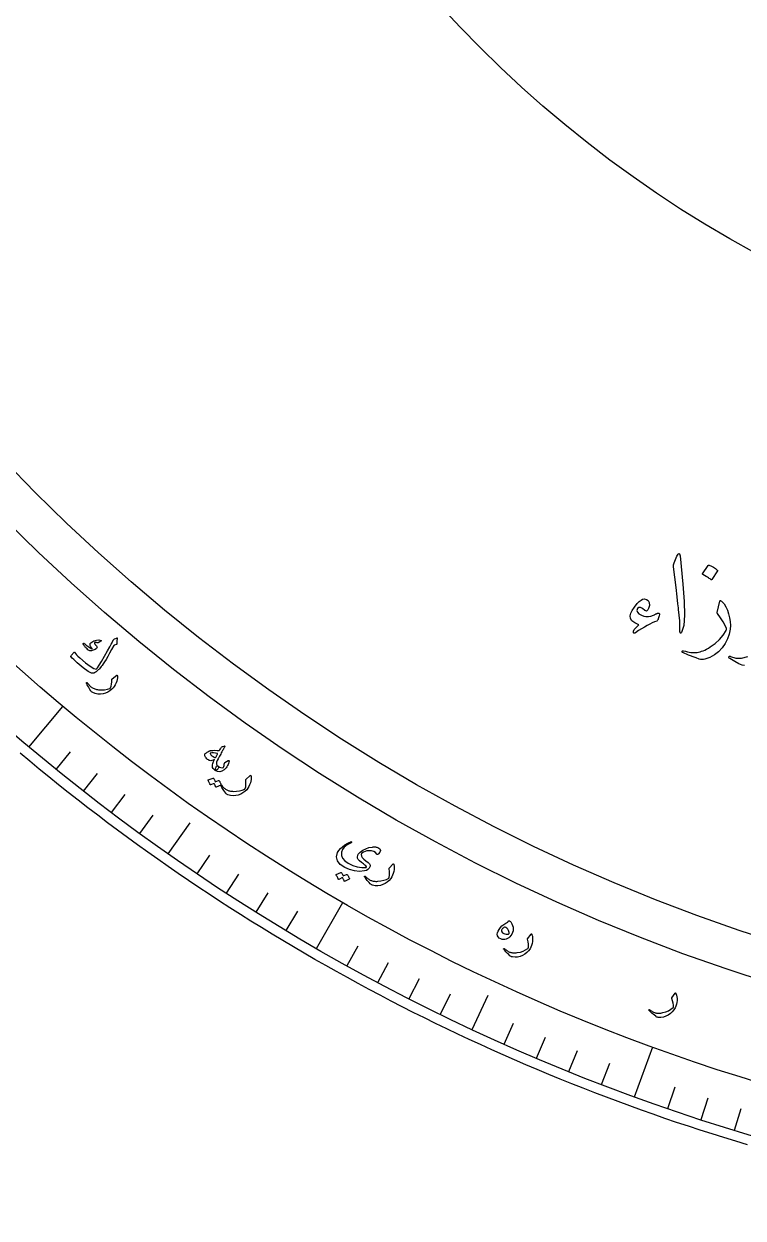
# Model space of a CAD drawing. Header units: millimetres. Extents: x -91 to 91, y -91 to 118.
# Drawn here: x -58.4 to -26.1, y -90.5 to -36.8 of the extents above; entities that cross this region are included whole.
import ezdxf

# ---------------------------------------------------------------- set-up
doc = ezdxf.new("R2010")
doc.units = ezdxf.units.MM
for name, color, linetype in [('CUT_OUTER', 1, 'Continuous'), ('ENGRAVE', 7, 'Continuous'), ('ENGRAVE_FINE', 8, 'Continuous'), ('TEXT', 5, 'Continuous')]:
    doc.layers.add(name, color=color, linetype=linetype)

msp = doc.modelspace()

# ---------------------------------------------------------------- linework, layer by layer
at = {"layer": 'CUT_OUTER'}
msp.add_lwpolyline([(-25.8811, -87.242), (-26.4159, -87.0816), (-26.9497, -86.9178), (-27.4825, -86.7508), (-28.0143, -86.5806), (-28.545, -86.4071), (-29.0747, -86.2303), (-29.6032, -86.0503), (-30.1307, -85.867), (-30.657, -85.6805), (-31.1821, -85.4908), (-31.7061, -85.2979), (-32.2289, -85.1017), (-32.7504, -84.9023), (-33.2708, -84.6998), (-33.7899, -84.4941), (-34.3077, -84.2851), (-34.8242, -84.073), (-35.3394, -83.8578), (-35.8533, -83.6394), (-36.3658, -83.4178), (-36.877, -83.1931), (-37.3867, -82.9652), (-37.8951, -82.7343), (-38.402, -82.5002), (-38.9075, -82.263), (-39.4115, -82.0227), (-39.9141, -81.7794), (-40.4151, -81.5329), (-40.9146, -81.2834), (-41.4126, -81.0308), (-41.909, -80.7752), (-42.4039, -80.5165), (-42.8971, -80.2548), (-43.3887, -79.9901), (-43.8787, -79.7224), (-44.3671, -79.4516), (-44.8537, -79.1779), (-45.3387, -78.9012), (-45.822, -78.6215), (-46.3035, -78.3389), (-46.7833, -78.0533), (-47.2614, -77.7648), (-47.7377, -77.4733), (-48.2121, -77.179), (-48.6848, -76.8817), (-49.1556, -76.5815), (-49.6246, -76.2784), (-50.0917, -75.9725), (-50.5569, -75.6637), (-51.0202, -75.3521), (-51.4816, -75.0376), (-51.941, -74.7203), (-52.3985, -74.4002), (-52.8541, -74.0773), (-53.3076, -73.7516), (-53.7591, -73.4231), (-54.2086, -73.0919), (-54.6561, -72.7579), (-55.1015, -72.4212), (-55.5448, -72.0817), (-55.9861, -71.7395), (-56.4252, -71.3947), (-56.8622, -71.0471), (-57.2971, -70.6969), (-57.7298, -70.344), (-58.1603, -69.9884), (-58.5887, -69.6302)], dxfattribs=at)
at = {"layer": 'ENGRAVE'}
for points in [[(-58.1954, -69.3545), (-56.664, -67.5295)], [(-51.9293, -74.1627), (-50.9532, -72.7687)], [(-45.2679, -78.4064), (-44.0768, -76.3432)], [(-38.2621, -82.0534), (-37.543, -80.5111)], [(-30.9651, -85.0759), (-30.1503, -82.8372)]]:
    msp.add_lwpolyline(points, dxfattribs=at)
for radius in [90.5359, 88.1535, 83.7291, 81.9, 53.6109]:
    msp.add_circle((0, 0), radius, dxfattribs=at)
at = {"layer": 'ENGRAVE_FINE'}
for points in [[(-56.9761, -70.3596), (-56.3335, -69.5661)], [(-55.7395, -71.3433), (-55.1109, -70.5387)], [(-54.4859, -72.3052), (-53.8714, -71.4898)], [(-53.2157, -73.2451), (-52.6155, -72.4191)], [(-50.627, -75.0577), (-50.0561, -74.2112)], [(-49.3094, -75.9298), (-48.7533, -75.0735)], [(-47.9767, -76.7788), (-47.4357, -75.9129)], [(-46.6294, -77.6044), (-46.1036, -76.7292)], [(-43.8927, -79.1845), (-43.3977, -78.2915)], [(-42.504, -79.9385), (-42.0247, -79.0369)], [(-41.1024, -80.6681), (-40.6389, -79.7583)], [(-39.6883, -81.3731), (-39.2407, -80.4554)], [(-36.8243, -82.7087), (-36.409, -81.7759)], [(-35.3752, -83.3387), (-34.9763, -82.3989)], [(-33.9153, -83.9434), (-33.5329, -82.9968)], [(-32.4452, -84.5225), (-32.0793, -83.5693)], [(-29.4756, -85.6034), (-29.1432, -84.638)], [(-27.9771, -86.1048), (-27.6616, -85.1337)], [(-26.4701, -86.5799), (-26.1716, -85.6035)]]:
    msp.add_lwpolyline(points, dxfattribs=at)
at = {"layer": 'TEXT'}
for points in [[(-29.0602, -60.7754), (-29.0108, -60.6798), (-28.9711, -60.6462), (-28.9411, -60.6746), (-28.9207, -60.765), (-28.8019, -62.0308), (-28.7312, -62.8077), (-28.7154, -63.4283), (-28.7544, -63.8927), (-28.8484, -64.2007), (-28.8655, -64.2259), (-28.8807, -64.2395), (-28.8939, -64.2414), (-28.9052, -64.2317), (-28.9143, -64.2165), (-28.9207, -64.1968), (-28.9246, -64.1726), (-28.9259, -64.1439), (-28.9259, -63.9201), (-28.9362, -63.6828), (-28.9569, -63.4319), (-28.9879, -63.1674), (-28.9947, -63.0983), (-29.015, -62.9117), (-29.0489, -62.6075), (-29.0964, -62.1858), (-29.21, -61.2507), (-29.2126, -61.2009), (-29.21, -61.1551), (-29.2023, -61.1131), (-29.1894, -61.075)], [(-27.6549, -61.1887), (-27.6485, -61.1822), (-27.6394, -61.1783), (-27.6278, -61.177), (-27.6136, -61.1783), (-27.5132, -61.219), (-27.4186, -61.2687), (-27.3298, -61.3275), (-27.2468, -61.3953), (-27.2387, -61.4057), (-27.2352, -61.416), (-27.2361, -61.4263), (-27.2416, -61.4367), (-27.4844, -61.8293), (-27.4935, -61.8387), (-27.5051, -61.8409), (-27.5193, -61.8361), (-27.5361, -61.8241), (-27.5506, -61.8138), (-27.5736, -61.7983), (-27.6049, -61.7776), (-27.6446, -61.7518), (-27.6934, -61.7208), (-27.7518, -61.6846), (-27.8199, -61.6433), (-27.8978, -61.5968), (-27.9081, -61.5891), (-27.9133, -61.5813), (-27.9133, -61.5736), (-27.9081, -61.5658)], [(-29.8972, -63.5911), (-29.9111, -63.6266), (-29.9269, -63.6556), (-29.9446, -63.6783), (-29.9643, -63.6944), (-30.063, -63.7319), (-30.1678, -63.7771), (-30.2787, -63.83), (-30.3957, -63.8907), (-30.5189, -63.9595), (-30.6483, -64.0367), (-30.7837, -64.1222), (-30.9253, -64.2162), (-30.9498, -64.2278), (-30.9718, -64.2317), (-30.9912, -64.2278), (-31.008, -64.2162), (-31.0125, -64.2114), (-31.0157, -64.2072), (-31.0177, -64.2036), (-31.0183, -64.2007), (-31.0206, -64.1445), (-30.9808, -64.069), (-30.8991, -63.974), (-30.7755, -63.8597), (-30.9586, -63.7761), (-31.0842, -63.6802), (-31.1523, -63.572), (-31.163, -63.4516), (-31.1352, -63.3395), (-31.0725, -63.21), (-30.975, -63.0631), (-30.8426, -62.8988), (-30.7558, -62.8106), (-30.676, -62.7476), (-30.6034, -62.7099), (-30.5378, -62.6973), (-30.4242, -62.7154), (-30.3467, -62.7696), (-30.3053, -62.86), (-30.3002, -62.9866), (-30.3063, -63.0337), (-30.3195, -63.0822), (-30.3399, -63.1319), (-30.3673, -63.1829), (-30.3967, -63.2213), (-30.428, -63.2385), (-30.4613, -63.2343), (-30.4965, -63.2088), (-30.6047, -63.1206), (-30.6967, -63.0783), (-30.7726, -63.0818), (-30.8323, -63.1313), (-30.8614, -63.21), (-30.8401, -63.2862), (-30.7684, -63.3599), (-30.6463, -63.4309), (-30.5527, -63.4664), (-30.4526, -63.4852), (-30.346, -63.4871), (-30.233, -63.4722), (-30.1959, -63.4622), (-30.1568, -63.4477), (-30.1158, -63.4286), (-30.0728, -63.4051), (-30.0499, -63.3926), (-30.0276, -63.3812), (-30.006, -63.3707), (-29.985, -63.3612), (-29.965, -63.3529), (-29.9463, -63.3463), (-29.9288, -63.3413), (-29.9127, -63.3379), (-29.8723, -63.3395), (-29.8494, -63.3599), (-29.8439, -63.3989), (-29.8558, -63.4567)], [(-27.128, -62.7954), (-27.1251, -62.7861), (-27.1215, -62.7786), (-27.1173, -62.7732), (-27.1125, -62.7696), (-27.0979, -62.7683), (-27.0802, -62.7748), (-27.0592, -62.789), (-27.035, -62.8109), (-26.9407, -62.923), (-26.8593, -63.0525), (-26.7909, -63.1994), (-26.7353, -63.3637), (-26.692, -63.5407), (-26.6656, -63.7151), (-26.6559, -63.8868), (-26.663, -64.056), (-26.7088, -64.2789), (-26.7844, -64.4926), (-26.8897, -64.6973), (-27.0246, -64.893), (-27.1861, -65.0703), (-27.3708, -65.2146), (-27.5787, -65.326), (-27.8099, -65.4045), (-27.8719, -65.4177), (-27.9339, -65.4213), (-27.9959, -65.4151), (-28.0579, -65.3993), (-28.2008, -65.3494), (-28.3298, -65.3031), (-28.4449, -65.2603), (-28.5462, -65.2211), (-28.6332, -65.1854), (-28.7057, -65.1533), (-28.7636, -65.1247), (-28.8071, -65.0997), (-28.8161, -65.0919), (-28.8226, -65.0842), (-28.8264, -65.0764), (-28.8277, -65.0687), (-28.8268, -65.0587), (-28.8239, -65.0493), (-28.819, -65.0406), (-28.8122, -65.0325), (-28.8035, -65.0264), (-28.7929, -65.0235), (-28.7803, -65.0238), (-28.7657, -65.0273), (-28.6773, -65.0511), (-28.5927, -65.0706), (-28.5119, -65.0859), (-28.4351, -65.0971), (-28.3615, -65.104), (-28.2904, -65.1068), (-28.222, -65.1053), (-28.1561, -65.0997), (-28.0904, -65.0892), (-28.0224, -65.0732), (-27.9522, -65.0517), (-27.8797, -65.0248), (-27.8049, -64.992), (-27.7279, -64.9531), (-27.6486, -64.908), (-27.5671, -64.8568), (-27.3382, -64.6922), (-27.1422, -64.5133), (-26.9791, -64.3202), (-26.849, -64.1129), (-26.8406, -64.0961), (-26.8361, -64.0767), (-26.8354, -64.0548), (-26.8386, -64.0302), (-26.8929, -63.8852), (-26.9781, -63.7241), (-27.0944, -63.5468), (-27.2416, -63.3534), (-27.2481, -63.3411), (-27.252, -63.3302), (-27.2532, -63.3205), (-27.252, -63.3121)], [(-54.2265, -64.4846), (-54.2333, -64.5146), (-54.2387, -64.5438), (-54.2427, -64.5724), (-54.2452, -64.6002), (-54.2463, -64.6275), (-54.2457, -64.6543), (-54.2434, -64.6806), (-54.2395, -64.7064), (-54.24, -64.7186), (-54.2453, -64.7289), (-54.2555, -64.7372), (-54.2706, -64.7434), (-54.3542, -64.7729), (-54.3629, -64.7764), (-54.3698, -64.7798), (-54.3749, -64.783), (-54.3783, -64.786), (-54.4793, -64.9706), (-54.5714, -65.1367), (-54.6548, -65.2842), (-54.7295, -65.4131), (-54.7955, -65.523), (-54.8529, -65.6139), (-54.9016, -65.6856), (-54.9418, -65.7381), (-55.0218, -65.8338), (-55.0489, -65.8627), (-55.0775, -65.8905), (-55.1077, -65.9172), (-55.1395, -65.9428), (-55.1729, -65.9672), (-55.2082, -65.9902), (-55.2453, -66.0119), (-55.2843, -66.0323), (-55.382, -66.0291), (-55.5383, -65.9512), (-55.7528, -65.7981), (-56.0248, -65.5694), (-56.1066, -65.4943), (-56.1804, -65.4226), (-56.2462, -65.3544), (-56.3039, -65.2896), (-56.3076, -65.2819), (-56.3086, -65.2745), (-56.3069, -65.2674), (-56.3025, -65.2605), (-56.2788, -65.2295), (-56.257, -65.2014), (-56.2371, -65.1763), (-56.2192, -65.1542), (-56.203, -65.1348), (-56.1882, -65.1179), (-56.175, -65.1034), (-56.1633, -65.0915), (-56.1564, -65.0851), (-56.1504, -65.0833), (-56.1455, -65.0861), (-56.1415, -65.0935), (-56.1081, -65.146), (-56.0584, -65.2062), (-55.9925, -65.2739), (-55.9104, -65.3491), (-55.6572, -65.5646), (-55.4484, -65.7207), (-55.2847, -65.8175), (-55.1663, -65.8556), (-55.1166, -65.7962), (-55.0383, -65.6781), (-54.9312, -65.5017), (-54.7951, -65.2668), (-54.6602, -65.0305), (-54.5587, -64.8513), (-54.4906, -64.7292), (-54.456, -64.664), (-54.4471, -64.6458), (-54.4386, -64.6288), (-54.4308, -64.6129), (-54.4236, -64.5982), (-54.417, -64.5848), (-54.4112, -64.5729), (-54.4062, -64.5623), (-54.402, -64.5532), (-54.3917, -64.5342), (-54.3792, -64.5183), (-54.3644, -64.5056), (-54.3473, -64.4961), (-54.2487, -64.4527), (-54.2415, -64.4502), (-54.2355, -64.4497), (-54.2307, -64.451), (-54.2271, -64.4542), (-54.2247, -64.4606), (-54.2238, -64.4678), (-54.2244, -64.4758), (-54.2265, -64.4846)], [(-54.9533, -64.5632), (-54.9501, -64.5667), (-54.9482, -64.5708), (-54.9476, -64.5755), (-54.9484, -64.5807), (-54.9502, -64.5844), (-54.9528, -64.5878), (-54.956, -64.5912), (-54.9599, -64.5943), (-55.0876, -64.6627), (-55.1014, -64.6689), (-55.1134, -64.6725), (-55.1235, -64.6735), (-55.1319, -64.6718), (-55.1618, -64.6582), (-55.1901, -64.6498), (-55.2166, -64.6466), (-55.2414, -64.6486), (-55.25, -64.6534), (-55.2528, -64.664), (-55.2498, -64.6804), (-55.241, -64.7025), (-55.2334, -64.7155), (-55.2253, -64.7285), (-55.2166, -64.7415), (-55.2074, -64.7546), (-55.1974, -64.7679), (-55.1867, -64.7814), (-55.1751, -64.7952), (-55.1628, -64.8093), (-55.1314, -64.8713), (-55.1515, -64.9267), (-55.2231, -64.9754), (-55.3464, -65.0173), (-55.389, -65.0247), (-55.4263, -65.027), (-55.4584, -65.0241), (-55.4853, -65.016), (-55.5105, -65.0022), (-55.5417, -64.9787), (-55.5788, -64.9455), (-55.6218, -64.9026), (-55.6433, -64.8802), (-55.663, -64.858), (-55.6808, -64.8362), (-55.6968, -64.8147), (-55.7113, -64.7939), (-55.7246, -64.7741), (-55.7367, -64.7553), (-55.7475, -64.7376), (-55.7523, -64.7244), (-55.7538, -64.7128), (-55.7521, -64.7028), (-55.747, -64.6943), (-55.7393, -64.6877), (-55.731, -64.6854), (-55.7222, -64.6873), (-55.7129, -64.6935), (-55.6846, -64.7147), (-55.6529, -64.7393), (-55.6177, -64.7671), (-55.5792, -64.7983), (-55.5072, -64.8564), (-55.4487, -64.8991), (-55.4038, -64.9264), (-55.3724, -64.9384), (-55.3673, -64.9387), (-55.363, -64.9371), (-55.3596, -64.9336), (-55.357, -64.9281), (-55.3563, -64.9239), (-55.3572, -64.9187), (-55.3598, -64.9125), (-55.3641, -64.9053), (-55.4084, -64.8441), (-55.4259, -64.8174), (-55.4384, -64.7916), (-55.4459, -64.7668), (-55.4483, -64.7429), (-55.4469, -64.7186), (-55.4404, -64.6977), (-55.429, -64.6803), (-55.4126, -64.6662), (-55.2841, -64.587), (-55.1647, -64.5434), (-55.0545, -64.5355), (-54.9533, -64.5632)], [(-54.248, -66.1309), (-54.244, -66.1282), (-54.2403, -66.1265), (-54.237, -66.1257), (-54.234, -66.1259), (-54.2281, -66.1299), (-54.2234, -66.1379), (-54.2199, -66.1499), (-54.2175, -66.1658), (-54.2166, -66.2378), (-54.226, -66.3125), (-54.2458, -66.3899), (-54.2758, -66.4699), (-54.3144, -66.5509), (-54.3586, -66.6258), (-54.4084, -66.6943), (-54.4638, -66.7567), (-54.5508, -66.8274), (-54.6464, -66.8853), (-54.7507, -66.9303), (-54.8636, -66.9624), (-54.9811, -66.979), (-55.0973, -66.9755), (-55.2121, -66.952), (-55.3256, -66.9084), (-55.3536, -66.8937), (-55.3785, -66.8754), (-55.4004, -66.8533), (-55.4192, -66.8276), (-55.4584, -66.7632), (-55.4932, -66.7045), (-55.5238, -66.6516), (-55.5502, -66.6045), (-55.5722, -66.5632), (-55.5898, -66.5279), (-55.6029, -66.4986), (-55.6115, -66.4753), (-55.6125, -66.4695), (-55.6126, -66.4645), (-55.6116, -66.4603), (-55.6096, -66.457), (-55.6061, -66.4535), (-55.602, -66.4509), (-55.5974, -66.4492), (-55.5923, -66.4483), (-55.587, -66.4487), (-55.582, -66.451), (-55.5773, -66.4552), (-55.5729, -66.4612), (-55.5466, -66.4984), (-55.5205, -66.5327), (-55.4945, -66.5643), (-55.4686, -66.593), (-55.4426, -66.6191), (-55.4163, -66.6427), (-55.3896, -66.664), (-55.3626, -66.6828), (-55.3342, -66.6997), (-55.3031, -66.7152), (-55.2694, -66.7294), (-55.2332, -66.7421), (-55.1942, -66.7534), (-55.1525, -66.763), (-55.108, -66.771), (-55.0606, -66.7774), (-54.9213, -66.787), (-54.7902, -66.7807), (-54.6673, -66.7584), (-54.5528, -66.7202), (-54.5443, -66.7164), (-54.5365, -66.7104), (-54.5295, -66.7022), (-54.523, -66.6919), (-54.4986, -66.6196), (-54.4809, -66.5315), (-54.4699, -66.4276), (-54.4656, -66.3079), (-54.4642, -66.3012), (-54.4623, -66.2958), (-54.4598, -66.2917), (-54.4566, -66.2889)], [(-49.4232, -69.3109), (-49.4018, -69.3065), (-49.3912, -69.3118), (-49.3913, -69.3266), (-49.4021, -69.3509), (-49.4098, -69.3648), (-49.4202, -69.3841), (-49.4334, -69.4088), (-49.4493, -69.4391), (-49.4683, -69.475), (-49.4906, -69.5167), (-49.5163, -69.5642), (-49.5453, -69.6176), (-49.5738, -69.67), (-49.5993, -69.717), (-49.6219, -69.7584), (-49.6415, -69.7944), (-49.6581, -69.8246), (-49.6715, -69.8491), (-49.6818, -69.8679), (-49.689, -69.8808), (-49.7321, -69.964), (-49.7585, -70.0336), (-49.7682, -70.0897), (-49.7613, -70.1323), (-49.7508, -70.1544), (-49.7342, -70.1757), (-49.7116, -70.1962), (-49.6829, -70.2159), (-49.668, -70.2305), (-49.6609, -70.2478), (-49.6616, -70.2678), (-49.67, -70.2905), (-49.6844, -70.3148), (-49.7016, -70.3375), (-49.7216, -70.3586), (-49.7444, -70.3781), (-49.7665, -70.3929), (-49.7856, -70.402), (-49.8018, -70.4053), (-49.8152, -70.4029), (-49.8695, -70.3636), (-49.9096, -70.3203), (-49.9355, -70.2731), (-49.9471, -70.2219), (-49.9442, -70.1609), (-49.9271, -70.0901), (-49.8958, -70.0095), (-49.8505, -69.9189), (-49.9152, -69.9476), (-49.9728, -69.9653), (-50.0234, -69.9719), (-50.067, -69.9676), (-50.0966, -69.956), (-50.1278, -69.9373), (-50.1606, -69.9116), (-50.195, -69.8789), (-50.2288, -69.8409), (-50.255, -69.806), (-50.2736, -69.7742), (-50.2846, -69.7455), (-50.2892, -69.7165), (-50.2875, -69.6908), (-50.2797, -69.6684), (-50.2655, -69.6494), (-50.2434, -69.6288), (-50.2161, -69.6081), (-50.1836, -69.5873), (-50.1459, -69.5662), (-50.1064, -69.5462), (-50.0737, -69.5312), (-50.0476, -69.5212), (-50.0283, -69.5161), (-49.9343, -69.5061), (-49.8374, -69.5028), (-49.7376, -69.5062), (-49.6349, -69.5162), (-49.6093, -69.4745), (-49.5867, -69.4388), (-49.5672, -69.4091), (-49.5509, -69.3854), (-49.5357, -69.3666), (-49.5196, -69.3515), (-49.5028, -69.3401), (-49.4851, -69.3324)], [(-49.7107, -69.6529), (-49.804, -69.6251), (-49.8902, -69.6113), (-49.9693, -69.6115), (-50.0414, -69.6257), (-50.0484, -69.6297), (-50.0522, -69.6353), (-50.0527, -69.6423), (-50.0501, -69.6509), (-50.0351, -69.6756), (-50.0168, -69.6994), (-49.995, -69.7224), (-49.9699, -69.7444), (-49.9414, -69.7655), (-49.9095, -69.7857), (-49.8742, -69.805), (-49.8355, -69.8233), (-49.829, -69.8254), (-49.8213, -69.8264), (-49.8124, -69.8263), (-49.8023, -69.8251), (-49.7915, -69.8073), (-49.7804, -69.7884), (-49.7692, -69.7684), (-49.7578, -69.7474), (-49.7463, -69.7253), (-49.7346, -69.7022), (-49.7227, -69.6781), (-49.7107, -69.6529)], [(-49.3804, -70.0525), (-49.2314, -69.9645), (-49.2128, -69.9563), (-49.2002, -69.9576), (-49.1934, -69.9684), (-49.1925, -69.9887), (-49.2015, -70.0412), (-49.2158, -70.0925), (-49.2354, -70.1425), (-49.2604, -70.1914), (-49.291, -70.2392), (-49.3276, -70.2861), (-49.3702, -70.3321), (-49.4188, -70.3771), (-49.5161, -70.4421), (-49.6147, -70.4681), (-49.7144, -70.455), (-49.8152, -70.4029), (-49.8211, -70.3888), (-49.8179, -70.3612), (-49.8055, -70.3203), (-49.784, -70.2659), (-49.7697, -70.2388), (-49.7546, -70.2189), (-49.7388, -70.2061), (-49.7221, -70.2006), (-49.7122, -70.201), (-49.7024, -70.2036), (-49.6926, -70.2086), (-49.6829, -70.2159), (-49.6239, -70.2549), (-49.5655, -70.2786), (-49.5077, -70.287), (-49.4504, -70.2802), (-49.4471, -70.2789), (-49.4443, -70.276), (-49.442, -70.2716), (-49.4402, -70.2657), (-49.4277, -70.2305), (-49.4188, -70.192), (-49.4133, -70.1503), (-49.4114, -70.1054), (-49.4097, -70.0891), (-49.4039, -70.0749), (-49.3942, -70.0627), (-49.3804, -70.0525)], [(-49.6685, -70.8579), (-49.6641, -70.8571), (-49.6593, -70.8582), (-49.6542, -70.861), (-49.6488, -70.8655), (-49.6335, -70.8877), (-49.6193, -70.9102), (-49.6064, -70.9331), (-49.5947, -70.9562), (-49.5841, -70.9799), (-49.5747, -71.0043), (-49.5663, -71.0296), (-49.5591, -71.0556), (-49.5588, -71.0622), (-49.5605, -71.0677), (-49.5643, -71.0723), (-49.5701, -71.0758), (-49.7821, -71.1636), (-49.7864, -71.1638), (-49.7904, -71.1609), (-49.7944, -71.1551), (-49.7982, -71.1462), (-49.8001, -71.1391), (-49.804, -71.1286), (-49.8097, -71.1145), (-49.8173, -71.0971), (-49.8268, -71.0759), (-49.8384, -71.0508), (-49.8518, -71.0219), (-49.8673, -70.989), (-50.0337, -71.0555), (-50.0401, -71.0566), (-50.0455, -71.0542), (-50.0499, -71.0482), (-50.0533, -71.0385), (-50.0563, -71.0302), (-50.0613, -71.0174), (-50.0682, -71), (-50.0771, -70.9782), (-50.0881, -70.9517), (-50.1017, -70.9203), (-50.1177, -70.8841), (-50.1361, -70.843), (-50.1372, -70.8376), (-50.1364, -70.8334), (-50.1338, -70.8306), (-50.1294, -70.829), (-49.9192, -70.7501), (-49.9148, -70.7493), (-49.91, -70.7503), (-49.9049, -70.7531), (-49.8995, -70.7577), (-49.8859, -70.7758), (-49.8735, -70.7944), (-49.8622, -70.8135), (-49.8521, -70.8332), (-49.843, -70.8533), (-49.835, -70.8736), (-49.8279, -70.8943), (-49.8217, -70.9152)], [(-48.2423, -70.6316), (-48.2385, -70.6286), (-48.235, -70.6266), (-48.2317, -70.6255), (-48.2288, -70.6254), (-48.2225, -70.6289), (-48.2171, -70.6365), (-48.2126, -70.648), (-48.2088, -70.6637), (-48.2016, -70.7354), (-48.2045, -70.8106), (-48.2173, -70.8894), (-48.2402, -70.9718), (-48.2716, -71.0559), (-48.309, -71.1343), (-48.3526, -71.207), (-48.4023, -71.2739), (-48.4828, -71.352), (-48.573, -71.418), (-48.6729, -71.472), (-48.7826, -71.5139), (-48.8982, -71.5407), (-49.0142, -71.5474), (-49.1307, -71.5341), (-49.2476, -71.5006), (-49.2767, -71.4884), (-49.3032, -71.4723), (-49.3269, -71.4523), (-49.3479, -71.4283), (-49.3925, -71.3676), (-49.4324, -71.3122), (-49.4675, -71.2622), (-49.4979, -71.2175), (-49.5235, -71.1784), (-49.544, -71.1447), (-49.5597, -71.1167), (-49.5704, -71.0942), (-49.5719, -71.0885), (-49.5723, -71.0836), (-49.5717, -71.0793), (-49.5701, -71.0758), (-49.5669, -71.072), (-49.563, -71.0691), (-49.5586, -71.0669), (-49.5536, -71.0656), (-49.5483, -71.0656), (-49.5431, -71.0675), (-49.538, -71.0712), (-49.5331, -71.0768), (-49.5037, -71.1115), (-49.4746, -71.1435), (-49.4459, -71.1726), (-49.4176, -71.1989), (-49.3895, -71.2226), (-49.3612, -71.2439), (-49.3328, -71.2627), (-49.3042, -71.2791), (-49.2744, -71.2934), (-49.2421, -71.3062), (-49.2073, -71.3173), (-49.1701, -71.3269), (-49.1303, -71.3347), (-49.0878, -71.3406), (-49.0428, -71.3447), (-48.9951, -71.3468), (-48.8554, -71.3443), (-48.7254, -71.3264), (-48.605, -71.2934), (-48.4942, -71.2453), (-48.4861, -71.2408), (-48.4789, -71.2342), (-48.4725, -71.2254), (-48.4671, -71.2145), (-48.449, -71.1404), (-48.4392, -71.0511), (-48.4373, -70.9466), (-48.4435, -70.827), (-48.4427, -70.8202), (-48.4413, -70.8147), (-48.4391, -70.8104), (-48.4362, -70.8073)], [(-42.559, -74.1685), (-42.6165, -74.1037), (-42.6953, -74.057), (-42.7956, -74.0283), (-42.9173, -74.0176), (-43.0029, -74.0249), (-43.0831, -74.0464), (-43.158, -74.0819), (-43.2277, -74.1315), (-43.2385, -74.1432), (-43.247, -74.1571), (-43.253, -74.1731), (-43.2566, -74.1912), (-43.249, -74.2586), (-43.211, -74.3282), (-43.1424, -74.4001), (-43.0433, -74.474), (-42.9447, -74.5458), (-42.88, -74.6099), (-42.8493, -74.6667), (-42.8525, -74.716), (-42.8966, -74.7978), (-42.9538, -74.8603), (-43.0239, -74.9037), (-43.1071, -74.9278), (-43.3372, -74.9444), (-43.5613, -74.9246), (-43.7793, -74.8684), (-43.9908, -74.7759), (-44.1976, -74.6338), (-44.3206, -74.4743), (-44.3596, -74.2976), (-44.315, -74.1042), (-44.2648, -74.0134), (-44.1941, -73.9244), (-44.103, -73.8373), (-43.9915, -73.7519), (-43.9574, -73.73), (-43.9236, -73.7095), (-43.89, -73.6902), (-43.8566, -73.6723), (-43.8233, -73.6557), (-43.7898, -73.6402), (-43.7562, -73.626), (-43.7223, -73.613), (-43.7059, -73.6091), (-43.6942, -73.6105), (-43.6871, -73.6173), (-43.6847, -73.6294), (-43.6866, -73.6416), (-43.6915, -73.652), (-43.6994, -73.6606), (-43.7103, -73.6675), (-43.8864, -73.759), (-44.0176, -73.8579), (-44.1037, -73.9643), (-44.1446, -74.0785), (-44.1441, -74.2246), (-44.0941, -74.3571), (-43.9948, -74.4758), (-43.8461, -74.5805), (-43.6364, -74.6822), (-43.4319, -74.7466), (-43.2329, -74.7739), (-43.0395, -74.7641), (-43.0266, -74.7613), (-43.0189, -74.7554), (-43.0166, -74.7465), (-43.0195, -74.7345), (-43.041, -74.703), (-43.0857, -74.6611), (-43.1534, -74.6087), (-43.2443, -74.5458), (-43.3343, -74.4777), (-43.3952, -74.4124), (-43.427, -74.35), (-43.4298, -74.2905), (-43.4131, -74.2323), (-43.3856, -74.1771), (-43.3473, -74.1248), (-43.2982, -74.0756), (-43.1825, -73.9901), (-43.0533, -73.9245), (-42.9107, -73.8789), (-42.7546, -73.853), (-42.7145, -73.8486), (-42.6769, -73.8465), (-42.6417, -73.8466), (-42.609, -73.849), (-42.5787, -73.8534), (-42.5509, -73.8597), (-42.5257, -73.8678), (-42.5029, -73.8778), (-42.4239, -73.9337), (-42.3937, -73.9999), (-42.4124, -74.0766), (-42.4802, -74.1637), (-42.505, -74.1834), (-42.5264, -74.1908), (-42.5444, -74.1858), (-42.559, -74.1685)], [(-41.8219, -74.6128), (-41.8184, -74.6095), (-41.8151, -74.6071), (-41.812, -74.6058), (-41.8091, -74.6054), (-41.8025, -74.6083), (-41.7965, -74.6154), (-41.7909, -74.6265), (-41.7858, -74.6418), (-41.7723, -74.7126), (-41.7685, -74.7878), (-41.7744, -74.8674), (-41.7899, -74.9514), (-41.8137, -75.0379), (-41.8441, -75.1193), (-41.8811, -75.1956), (-41.9247, -75.2667), (-41.998, -75.3515), (-42.082, -75.4253), (-42.1768, -75.4878), (-42.2824, -75.5392), (-42.3951, -75.5762), (-42.5101, -75.5931), (-42.6273, -75.5901), (-42.7467, -75.5671), (-42.7768, -75.5575), (-42.8046, -75.5438), (-42.83, -75.5259), (-42.853, -75.5039), (-42.9028, -75.4473), (-42.9474, -75.3957), (-42.9868, -75.349), (-43.021, -75.3072), (-43.0499, -75.2704), (-43.0734, -75.2388), (-43.0914, -75.2122), (-43.1041, -75.1908), (-43.1061, -75.1852), (-43.107, -75.1803), (-43.1067, -75.176), (-43.1054, -75.1724), (-43.1025, -75.1684), (-43.099, -75.1651), (-43.0947, -75.1626), (-43.0898, -75.1608), (-43.0846, -75.1603), (-43.0793, -75.1617), (-43.0739, -75.165), (-43.0685, -75.1701), (-43.0361, -75.2021), (-43.0043, -75.2314), (-42.9732, -75.2578), (-42.9427, -75.2816), (-42.9125, -75.3027), (-42.8825, -75.3214), (-42.8525, -75.3376), (-42.8226, -75.3514), (-42.7916, -75.3631), (-42.7583, -75.3729), (-42.7227, -75.3809), (-42.6848, -75.3872), (-42.6445, -75.3914), (-42.6017, -75.3936), (-42.5564, -75.3937), (-42.5088, -75.3916), (-42.3698, -75.3767), (-42.2419, -75.3475), (-42.1248, -75.304), (-42.0188, -75.2463), (-42.0111, -75.2411), (-42.0045, -75.2339), (-41.9989, -75.2246), (-41.9944, -75.2133), (-41.983, -75.1378), (-41.9811, -75.048), (-41.9885, -74.9438), (-42.0052, -74.8251), (-42.005, -74.8183), (-42.004, -74.8127), (-42.0022, -74.8082), (-41.9997, -74.8049)], [(-43.9151, -75.0799), (-43.9107, -75.0788), (-43.9059, -75.0794), (-43.9005, -75.0818), (-43.8947, -75.0859), (-43.8775, -75.1068), (-43.8615, -75.1282), (-43.8466, -75.1499), (-43.8329, -75.1721), (-43.8204, -75.1949), (-43.8088, -75.2185), (-43.7984, -75.2431), (-43.7889, -75.2684), (-43.7881, -75.275), (-43.7893, -75.2807), (-43.7927, -75.2855), (-43.7982, -75.2895), (-44.0029, -75.3941), (-44.0071, -75.3946), (-44.0114, -75.3921), (-44.0159, -75.3865), (-44.0205, -75.378), (-44.023, -75.3711), (-44.0277, -75.3608), (-44.0346, -75.3473), (-44.0437, -75.3305), (-44.055, -75.3101), (-44.0687, -75.286), (-44.0846, -75.2582), (-44.1028, -75.2266), (-44.2637, -75.3062), (-44.27, -75.3079), (-44.2756, -75.3059), (-44.2805, -75.3003), (-44.2848, -75.2909), (-44.2885, -75.2828), (-44.2945, -75.2704), (-44.3029, -75.2537), (-44.3136, -75.2326), (-44.3269, -75.207), (-44.3431, -75.1768), (-44.3622, -75.1419), (-44.3841, -75.1024), (-44.3856, -75.097), (-44.3852, -75.0928), (-44.3829, -75.0898), (-44.3785, -75.0879), (-44.175, -74.9923), (-44.1706, -74.9912), (-44.1658, -74.9918), (-44.1604, -74.9942), (-44.1546, -74.9984), (-44.1395, -75.0153), (-44.1255, -75.0329), (-44.1126, -75.051), (-44.1008, -75.0699), (-44.0901, -75.0892), (-44.0803, -75.1089), (-44.0714, -75.1289), (-44.0635, -75.1493)], [(-36.6162, -77.1683), (-36.5923, -77.1686), (-36.5692, -77.1772), (-36.547, -77.1943), (-36.5255, -77.2197), (-36.4791, -77.2976), (-36.4461, -77.3768), (-36.4267, -77.4573), (-36.4208, -77.5392), (-36.4273, -77.6185), (-36.4463, -77.6938), (-36.4777, -77.765), (-36.5217, -77.832), (-36.5711, -77.8888), (-36.6243, -77.935), (-36.6814, -77.9705), (-36.7425, -77.9954), (-36.8046, -78.0092), (-36.8653, -78.0113), (-36.9244, -78.0018), (-36.9818, -77.9808), (-37.0514, -77.9414), (-37.1005, -77.8934), (-37.1291, -77.8367), (-37.1373, -77.7715), (-37.1275, -77.7016), (-37.101, -77.6288), (-37.0579, -77.5529), (-36.9981, -77.4741), (-36.9257, -77.3973), (-36.8454, -77.3298), (-36.7574, -77.2717), (-36.6617, -77.2228), (-36.658, -77.2201), (-36.6536, -77.2146), (-36.6486, -77.2063), (-36.6429, -77.1951), (-36.6363, -77.1831), (-36.6297, -77.1746), (-36.623, -77.1697), (-36.6162, -77.1683)], [(-36.6317, -77.7662), (-36.6163, -77.7587), (-36.6077, -77.7438), (-36.6058, -77.7215), (-36.6107, -77.6917), (-36.6367, -77.6084), (-36.6693, -77.543), (-36.7086, -77.4956), (-36.7546, -77.466), (-36.7799, -77.4591), (-36.8074, -77.4614), (-36.8371, -77.4728), (-36.8691, -77.4934), (-36.8986, -77.5179), (-36.9208, -77.5413), (-36.9358, -77.5636), (-36.9436, -77.5847), (-36.9452, -77.6296), (-36.9302, -77.6693), (-36.8986, -77.7039), (-36.8504, -77.7333), (-36.7926, -77.7563), (-36.7368, -77.7694), (-36.6832, -77.7727), (-36.6317, -77.7662)], [(-35.6162, -77.7665), (-35.613, -77.7629), (-35.6099, -77.7603), (-35.6069, -77.7587), (-35.604, -77.7581), (-35.5972, -77.7605), (-35.5906, -77.767), (-35.5842, -77.7777), (-35.5779, -77.7924), (-35.5587, -77.8619), (-35.5487, -77.9366), (-35.5481, -78.0164), (-35.5568, -78.1014), (-35.5734, -78.1896), (-35.5971, -78.2732), (-35.6278, -78.3522), (-35.6655, -78.4266), (-35.7316, -78.5171), (-35.8093, -78.5974), (-35.8987, -78.6675), (-35.9998, -78.7273), (-36.1091, -78.7733), (-36.2224, -78.7995), (-36.3394, -78.8061), (-36.4603, -78.7928), (-36.4911, -78.7858), (-36.5199, -78.7743), (-36.5466, -78.7586), (-36.5714, -78.7385), (-36.6256, -78.6862), (-36.6743, -78.6383), (-36.7173, -78.595), (-36.7548, -78.5561), (-36.7866, -78.5218), (-36.8126, -78.4922), (-36.8328, -78.4672), (-36.8471, -78.4468), (-36.8495, -78.4414), (-36.8508, -78.4366), (-36.8509, -78.4323), (-36.8499, -78.4286), (-36.8474, -78.4244), (-36.8441, -78.4208), (-36.8401, -78.4179), (-36.8353, -78.4158), (-36.8301, -78.4149), (-36.8247, -78.4158), (-36.8191, -78.4187), (-36.8133, -78.4233), (-36.7784, -78.4526), (-36.7444, -78.4792), (-36.7112, -78.503), (-36.6789, -78.5242), (-36.6471, -78.5428), (-36.6156, -78.559), (-36.5844, -78.5727), (-36.5535, -78.584), (-36.5217, -78.5931), (-36.4877, -78.6002), (-36.4515, -78.6054), (-36.4132, -78.6085), (-36.3727, -78.6094), (-36.3299, -78.6081), (-36.2848, -78.6045), (-36.2374, -78.5986), (-36.1002, -78.5725), (-35.975, -78.5329), (-35.8619, -78.4801), (-35.7609, -78.4139), (-35.7536, -78.4081), (-35.7476, -78.4004), (-35.7429, -78.3907), (-35.7393, -78.379), (-35.7341, -78.3029), (-35.7394, -78.2132), (-35.7553, -78.1099), (-35.7816, -77.9931), (-35.782, -77.9862), (-35.7814, -77.9805), (-35.78, -77.9759), (-35.7777, -77.9724)], [(-29.1436, -80.4164), (-29.1407, -80.4125), (-29.1378, -80.4097), (-29.1349, -80.4078), (-29.1321, -80.407), (-29.1252, -80.4088), (-29.118, -80.4148), (-29.1107, -80.4249), (-29.1032, -80.4391), (-29.0784, -80.5068), (-29.0624, -80.5804), (-29.0553, -80.6599), (-29.0569, -80.7453), (-29.0664, -80.8346), (-29.0831, -80.9198), (-29.1072, -81.0011), (-29.1387, -81.0783), (-29.1972, -81.1739), (-29.2681, -81.2603), (-29.3515, -81.3375), (-29.4473, -81.4053), (-29.5526, -81.4601), (-29.6633, -81.4955), (-29.7795, -81.5116), (-29.901, -81.5082), (-29.9322, -81.5037), (-29.9619, -81.4947), (-29.9898, -81.4812), (-30.0162, -81.4632), (-30.0745, -81.4155), (-30.1269, -81.3718), (-30.1733, -81.3321), (-30.2139, -81.2964), (-30.2484, -81.2648), (-30.2767, -81.2374), (-30.2988, -81.2141), (-30.3147, -81.195), (-30.3176, -81.1898), (-30.3193, -81.1851), (-30.3198, -81.1809), (-30.319, -81.1771), (-30.3169, -81.1726), (-30.3139, -81.1688), (-30.3101, -81.1656), (-30.3056, -81.1631), (-30.3005, -81.1618), (-30.295, -81.1623), (-30.2892, -81.1646), (-30.283, -81.1688), (-30.2458, -81.1951), (-30.2097, -81.2188), (-30.1747, -81.2399), (-30.1408, -81.2584), (-30.1076, -81.2743), (-30.0749, -81.2879), (-30.0427, -81.299), (-30.011, -81.3078), (-29.9785, -81.3142), (-29.944, -81.3185), (-29.9076, -81.3207), (-29.8691, -81.3207), (-29.8286, -81.3183), (-29.7861, -81.3135), (-29.7414, -81.3062), (-29.6947, -81.2965), (-29.5601, -81.2592), (-29.4385, -81.2096), (-29.3301, -81.1477), (-29.2348, -81.0735), (-29.2281, -81.0671), (-29.2228, -81.0589), (-29.2188, -81.0488), (-29.2162, -81.0369), (-29.2172, -80.9606), (-29.2299, -80.8717), (-29.2541, -80.77), (-29.2899, -80.6557), (-29.2908, -80.6489), (-29.2908, -80.6432), (-29.2897, -80.6385), (-29.2877, -80.6348)]]:
    msp.add_lwpolyline(points, close=True, dxfattribs=at)
msp.add_lwpolyline([(-26.0223, -65.6886), (-26.1334, -65.6728), (-26.2807, -65.615), (-26.4641, -65.5152), (-26.6836, -65.3735), (-26.7072, -65.3532), (-26.7211, -65.3335), (-26.7253, -65.3144), (-26.7198, -65.296), (-26.7075, -65.2818), (-26.6914, -65.2753), (-26.6714, -65.2766), (-26.6475, -65.2857), (-26.4192, -65.3596), (-26.1631, -65.3593), (-25.8793, -65.2847)], dxfattribs=at)

doc.saveas('drawing.dxf')
